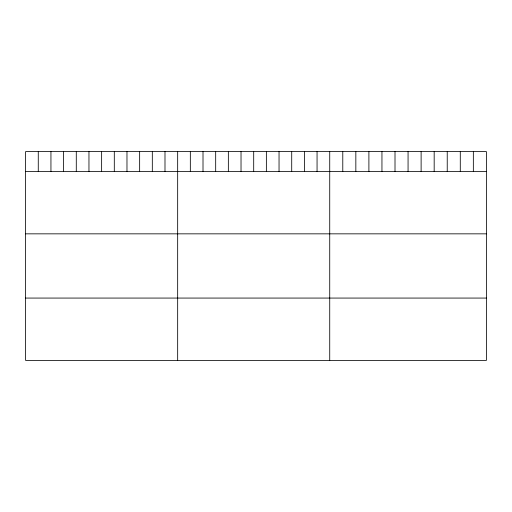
<?xml version="1.0" encoding="UTF-8"?>
<svg xmlns="http://www.w3.org/2000/svg" width="512" height="512" viewBox="0 0 512 512"><rect width="100%" height="100%" fill="white"/><g stroke="black" fill="none" stroke-linecap="round" stroke-linejoin="round"><path stroke-width="0.77" d="M486.4 171.507L486.4 360.397L25.6 360.397L25.6 151.603L486.4 151.603L486.4 171.507L25.6 171.507M25.6 233.843L486.4 233.843M25.6 298.067L486.4 298.067M473.344 151.603L473.344 171.507M460.288 151.603L460.288 171.507M447.232 151.603L447.232 171.507M434.176 151.603L434.176 171.507M421.12 151.603L421.12 171.507M408.064 151.603L408.064 171.507M395.008 151.603L395.008 171.507M381.952 151.603L381.952 171.507M368.896 151.603L368.896 171.507M355.84 151.603L355.84 171.507M342.784 151.603L342.784 171.507M329.728 151.603L329.728 360.397M317.056 151.603L317.056 171.507M304.384 151.603L304.384 171.507M291.712 151.603L291.712 171.507M279.04 151.603L279.04 171.507M266.368 151.603L266.368 171.507M253.696 151.603L253.696 171.507M241.024 151.603L241.024 171.507M228.352 151.603L228.352 171.507M215.68 151.603L215.68 171.507M203.008 151.603L203.008 171.507M190.336 151.603L190.336 171.507M177.664 151.603L177.664 360.397M164.992 151.603L164.992 171.507M152.32 151.603L152.32 171.507M139.648 151.603L139.648 171.507M126.976 151.603L126.976 171.507M114.304 151.603L114.304 171.507M101.632 151.603L101.632 171.507M88.96 151.603L88.96 171.507M76.288 151.603L76.288 171.507M63.616 151.603L63.616 171.507M50.944 151.603L50.944 171.507M38.272 151.603L38.272 171.507"/></g></svg>
